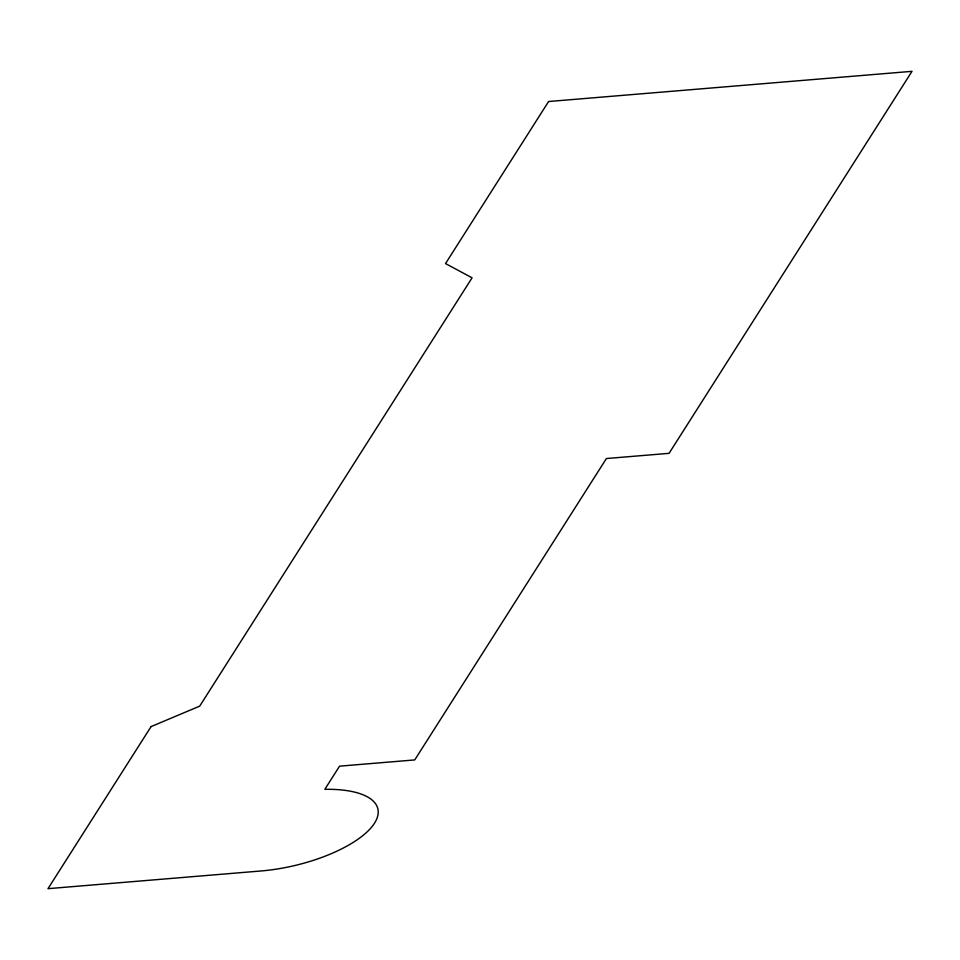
<?xml version="1.0" encoding="UTF-8"?>
<svg xmlns="http://www.w3.org/2000/svg" width="960" height="960" viewBox="0 0 960 960"><rect width="100%" height="100%" fill="white"/><g stroke="black" fill="none" stroke-linecap="round" stroke-linejoin="round"><path stroke-width="1.44" d="M151.068 726.612L48 888.672L261.036 870.972A93.588 35.964 -13.4 0 0 372.444 826.092A93.588 35.964 -13.4 0 0 324.828 789.324L339.552 766.164L414.744 759.924L606.408 458.532L669.072 453.336L912 71.328L548.592 101.52L445.524 263.58L472.08 277.812L199.704 706.128L151.068 726.612"/></g></svg>
